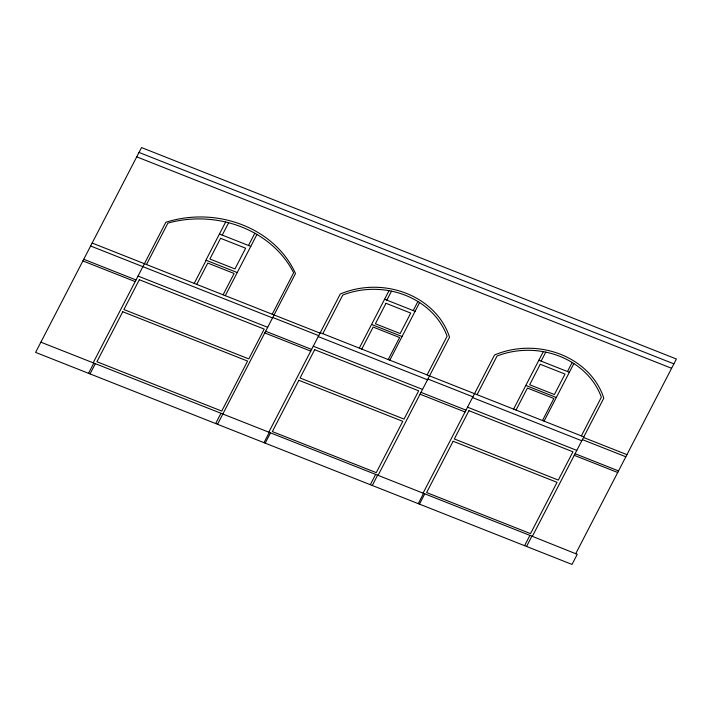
<?xml version="1.0" encoding="UTF-8"?>
<svg xmlns="http://www.w3.org/2000/svg" width="712" height="712" viewBox="0 0 712 712"><rect width="100%" height="100%" fill="white"/><g stroke="black" fill="none" stroke-linecap="round" stroke-linejoin="round"><path stroke-width="1.07" d="M93.156 362.835L165.843 222.286A100.294 86.419 3 0 1 295.489 273.533L217.516 424.299M88.528 373.31L93.815 363.093M146.485 264.526L167.907 223.105A101.665 87.603 3 0 1 293.638 272.803L272.215 314.223M90.05 373.907L95.328 363.698M225.651 221.993L205.901 260.174L237.238 272.562M194.225 283.394L206.177 260.281M196.752 284.391L207.779 263.066L234.115 273.479L223.087 294.804M222.26 235.111L228.659 222.74M248.488 245.48L254.816 233.242M225.286 295.676L256.943 234.462M215.647 423.56L220.925 413.343M40.878 342.169L268.816 432.175L340.256 294.02A77.074 66.412 3 0 1 449.53 337.221L378.081 475.367M263.992 442.668L269.314 432.371M265.193 443.14L270.524 432.852M322.803 333.688L342.792 295.026A75.659 65.192 3 0 1 447.092 336.251L427.102 374.913M359.32 348.123L389.028 290.674M386.856 300.144L391.511 291.146M361.767 349.085L373.159 327.066L399.61 337.524L388.218 359.542M413.209 310.565L417.899 301.505M389.82 360.174L419.608 302.582M370.32 484.703L375.642 474.406M372.296 485.477L377.627 475.189M423.07 493.149L494.52 355.003A77.074 66.412 3 0 1 603.794 398.195L532.345 536.35L268.816 432.175M418.247 503.642L423.578 493.354M419.457 504.123L424.779 493.825M477.067 394.662L497.056 356.009A75.659 65.192 3 0 1 601.355 397.234L581.357 435.895M513.583 409.097L543.292 351.648M541.12 361.126L545.775 352.128M516.031 410.067L527.423 388.049L553.874 398.506L542.482 420.525M567.473 371.548L572.154 362.488M544.084 421.157L573.872 363.565M524.584 545.677L529.906 535.38M526.56 546.46L531.882 536.163M575.705 553.713L676.4 359.008L141.528 147.571L35.6 352.387L572.012 564.429L577.245 554.319L532.345 536.35M139.009 152.43L673.89 363.868M136.722 156.845L671.603 368.282M384.596 299.254L415.096 311.313M538.851 360.236L569.36 372.287M219.438 233.999L250.775 246.379M371.557 324.458L402.058 336.518M525.821 385.441L556.321 397.501M320.267 332.682L583.804 436.857M92.151 243.041L320.035 333.127M583.484 437.471L626.934 454.648M582.38 439.607L625.839 456.784M272.758 317.481L318.727 335.655M427.912 379.024L472.902 396.807M90.611 246.005L272.527 317.917M318.246 336.589L427.52 379.781M472.51 397.572L581.775 440.764M138.03 276.06L267.676 327.306M313.271 346.21L422.545 389.411M467.535 407.193L576.8 450.385M421.014 392.365L466.004 410.148M83.749 259.284L136.019 279.95M265.638 331.249L311.607 349.423M575.073 453.722L618.532 470.899M82.895 260.93L135.173 281.587M420.062 394.208L465.052 411.99M264.766 332.931L310.735 351.105M574.246 455.324L617.704 472.501M122.767 311.749L96.912 361.732L221.735 411.073L247.589 361.091L122.767 311.749M139.321 279.727L123.906 309.542L248.8 358.91L264.214 329.095L139.321 279.727M220.587 238.306L209.88 259.017L234.951 268.931L245.658 248.212L220.587 238.306M298.88 380.279L272.349 431.579L376.256 472.661L402.787 421.353L298.88 380.279M314.686 349.708L300.063 377.983L404.06 419.092L418.683 390.817L314.686 349.708M385.984 303.294L375.393 323.773L400.162 333.563L410.744 313.084L385.984 303.294M453.143 441.262L426.613 492.562L530.52 533.635L557.051 482.336L453.143 441.262M468.95 410.69L454.327 438.966L558.324 480.075L572.946 451.8L468.95 410.69M540.248 364.277L529.657 384.756L554.417 394.537L565.008 374.067L540.248 364.277"/></g></svg>
